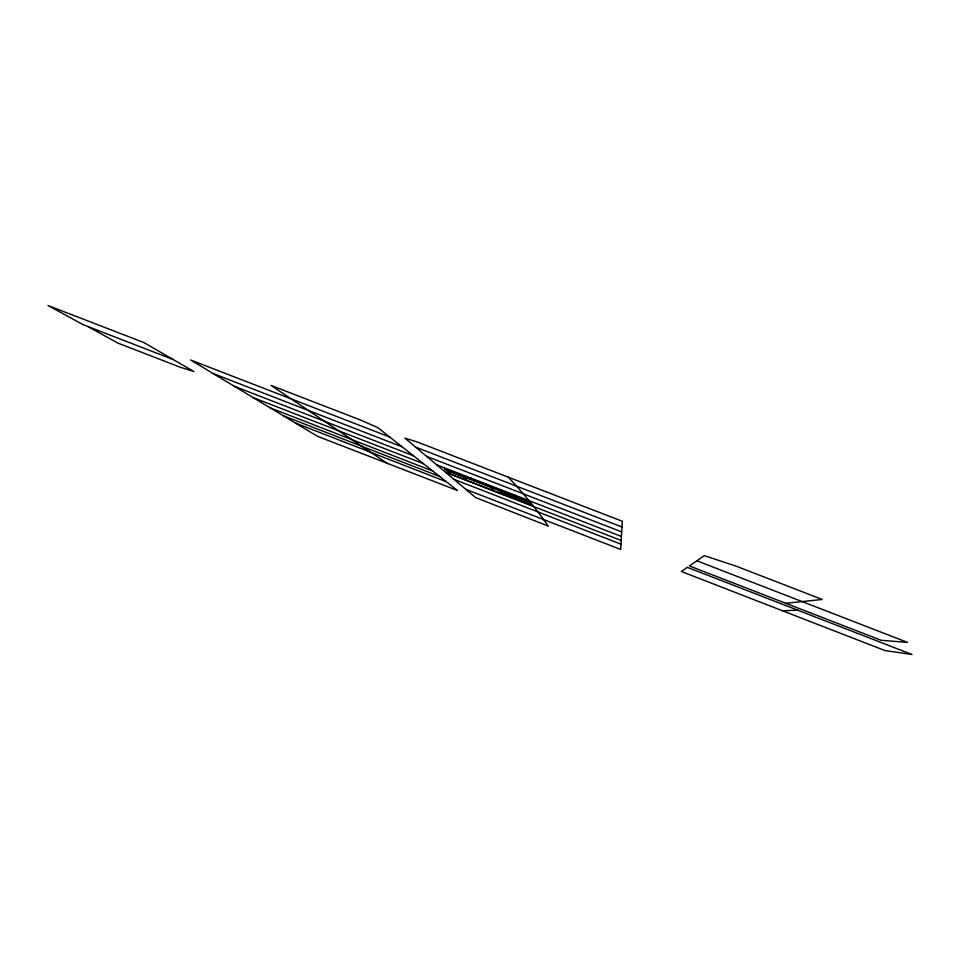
<?xml version="1.0" encoding="UTF-8"?>
<svg xmlns="http://www.w3.org/2000/svg" width="960" height="960" viewBox="0 0 960 960"><rect width="100%" height="100%" fill="white"/><g stroke="black" fill="none" stroke-linecap="round" stroke-linejoin="round"><path stroke-width="1.44" d="M465.852 489.36L620.64 549.456L622.308 521.268L417.432 442.044L404.868 438.084L475.596 497.556L548.208 526.08C536.196 508.704 522.852 492.612 508.308 477.18M696.852 560.808L907.476 642.384L881.124 640.272L689.412 565.944L704.304 555.648L735.732 566.016L822.216 599.46L785.712 603.288M782.484 610.764L797.844 610.224M389.712 437.016L190.596 359.976L317.448 436.284L457.44 490.488L377.784 427.608L361.044 420.228L271.08 385.44L387.564 463.572M415.62 447.12L621.984 526.98M213.264 373.608L402.168 446.844M426.696 456.408L621.708 531.9M173.208 359.544L83.076 324.648L48 305.508L143.904 342.576L193.824 371.484L179.82 367.08L117.732 343.02L87.948 326.532M413.556 455.832L234.3 386.268M436.692 464.832L621.372 536.448M444.744 468.816L489.732 486.264L493.98 490.884M446.088 470.016L530.724 502.812L529.32 500.76M446.376 470.28L463.38 476.88L467.172 480.48M423.492 463.692L253.296 397.68M445.716 472.428L621.156 540.456M453.876 479.28L620.952 544.14M360.804 445.884L439.776 476.532M270.156 407.844L432.864 471.084M283.272 415.74L360.768 445.86L370.284 452.148M295.452 423.048L446.328 481.716M471.168 478.2L473.628 480.66M485.676 483.828L487.872 486.18M500.208 489.468L502.14 491.712M514.752 495.108L516.42 497.256M687.336 567.36L681.36 571.5L885.012 650.568L912 654.492L687.336 567.36M504.684 491.904L444.396 468.516L450.624 474.06L508.584 496.548L504.684 491.904M532.332 505.164L498.78 492.144L532.86 505.932L532.332 505.164"/></g></svg>
